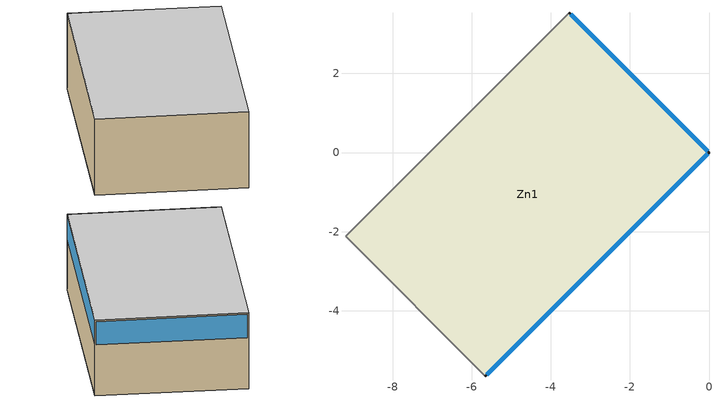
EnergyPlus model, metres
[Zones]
Zn1
 floor adiabatic (Slab): -9.19,-2.12 -3.54,3.54 0,0 -5.66,-5.66 z13.5
 wall outside (Wall): -5.66,-5.66 0,0 -3.54,3.54 z13.5:16.2
 wall adiabatic (Wall): -3.54,3.54 -9.19,-2.12 -5.66,-5.66 z13.5:16.2
 window (Window): -5.62,-5.62 -0.04,-0.04 z15.33:16.15; -0.04,0.04 -3.5,3.5 z15.32:16.15
 ceiling adiabatic (Slab): -5.66,-5.66 0,0 -3.54,3.54 -9.19,-2.12 z16.2
[Building]
MM_split_NVtemperature: North Axis {deg}=0; Terrain=City; Loads Convergence Tolerance Value=0.04; Temperature Convergence Tolerance Value {deltaC}=0.4; Solar Distribution=FullInteriorAndExterior; Maximum Number of Warmup Days=25
[Site:Location]
Sao Paulo_SP_BRA Design_Conditions: Latitude {deg}=-23.85; Longitude {deg}=-46.64; Time Zone {hr}=-3; Elevation {m}=792
[SizingPeriod:DesignDay] Day of Month=21; Dry-Bulb Temperature Range Modifier Type=DefaultMultipliers; Barometric Pressure {Pa}=92040; Rain Indicator=No; Snow Indicator=No; Daylight Saving Time Indicator=No; Solar Model Indicator=ASHRAEClearSky
Name | Month | Day Type | Maximum Dry-Bulb Temperature {C} | Daily Dry-Bulb Temperature Range {deltaC} | Humidity Condition Type | Wetbulb or DewPoint at Maximum Dry-Bulb {C} | Wind Speed {m/s} | Wind Direction {deg} | Sky Clearness
Sao Paulo Aeroporto Ann Clg 1% Condns WB=>MDB | 2 | SummerDesignDay | 27.1 | 8.3 | Wetbulb | 22.6 | 3.4 | 330 | 1
Sao Paulo Aeroporto Ann Htg 99.6% Condns DB | 7 | WinterDesignDay | 8.8 | 0 | DewPoint | 3.9 | 2.3 | 160 | 0
Sao Paulo Aeroporto Ann Clg 1% Condns DB=>MWB | 2 | SummerDesignDay | 31 | 8.3 | Wetbulb | 20.4 | 3.4 | 330 | 1
[Material] Roughness=MediumRough; Specific Heat {J/kg-K}=1000; Thermal Absorptance=0.9; Solar Absorptance=0.5; Visible Absorptance=0.5
Name | Thickness {m} | Conductivity {W/m-K} | Density {kg/m3}
eW_HC | 0.05 | 5 | 100
concrete slab 10cm | 0.1 | 1.75 | 2300
[Material:NoMass]
eW_U: Roughness=MediumRough; Thermal Resistance {m2-K/W}=0.19395; Thermal Absorptance=0.9; Solar Absorptance=0.5; Visible Absorptance=0.5
[WindowMaterial:SimpleGlazingSystem]
glazing: U-Factor {W/m2-K}=5.67; Solar Heat Gain Coefficient=0.87; Visible Transmittance=0.87
[Construction]
Slab: concrete slab 10cm
Window: glazing
Wall: eW_HC, eW_U, eW_HC
[Zone]
Zn1: Multiplier=1
[People]
Occupancy: Zone or ZoneList=Zn1; Number of People Schedule=Sch_Ocup; Number of People Calculation Method=People/Area; People per Zone Floor Area {person/m2}=0.14; Fraction Radiant=0.3; Sensible Heat Fraction=autocalculate; Activity Level Schedule=sch_acticity; Carbon Dioxide Generation Rate {m3/s-W}=3.82e-08; Enable ASHRAE 55 Comfort Warnings=Yes; Mean Radiant Temperature Calculation Type=ZoneAveraged; Work Efficiency Schedule=sch_0; Clothing Insulation Calculation Method=ClothingInsulationSchedule; Clothing Insulation Schedule=sch_clo; Air Velocity Schedule=sch_airvelocity; Thermal Comfort Model 1 Type=AdaptiveASH55
[Lights]
Lights: Zone or ZoneList=Zn1; Schedule=Sch_light_equip; Design Level Calculation Method=Watts/Area; Watts per Zone Floor Area {W/m2}=12.6; Return Air Fraction=0.31; Fraction Radiant=0.22; Fraction Visible=0.2; Fraction Replaceable=1; Return Air Fraction Calculated from Plenum Temperature=No
[ElectricEquipment]
Equipment: Zone or ZoneList=Zn1; Schedule=Sch_light_equip; Design Level Calculation Method=Watts/Area; Watts per Zone Floor Area {W/m2}=10.7; Fraction Latent=0; Fraction Radiant=0.5; Fraction Lost=0
[HVACTemplate:Thermostat]
Thermostat: Constant Heating Setpoint {C}=20; Constant Cooling Setpoint {C}=25
[HVACTemplate:Zone:Unitary]
Zn1: Template Unitary System=ZN1_HVAC; Template Thermostat=Thermostat; Supply Air Maximum Flow Rate {m3/s}=autosize; Outdoor Air Method=Flow/Zone; Outdoor Air Flow Rate per Zone {m3/s}=0.026; Baseboard Heating Type=None; Baseboard Heating Capacity {W}=autosize; Zone Cooling Design Supply Air Temperature Input Method=SystemSupplyAirTemperature; Zone Cooling Design Supply Air Temperature {C}=14; Zone Cooling Design Supply Air Temperature Difference {deltaC}=11; Zone Heating Design Supply Air Temperature Input Method=SystemSupplyAirTemperature; Zone Heating Design Supply Air Temperature {C}=31; Zone Heating Design Supply Air Temperature Difference {deltaC}=11
[HVACTemplate:System:Unitary]
ZN1_HVAC: System Availability Schedule=Sch_MM; Control Zone or Thermostat Location=Zn1; Supply Fan Maximum Flow Rate {m3/s}=autosize; Supply Fan Total Efficiency=0.3; Supply Fan Delta Pressure {Pa}=100; Supply Fan Motor Efficiency=0.8; Supply Fan Motor in Air Stream Fraction=1; Cooling Coil Type=SingleSpeedDX; Cooling Design Supply Air Temperature {C}=14; Cooling Coil Gross Rated Total Capacity {W}=autosize; Cooling Coil Gross Rated Sensible Heat Ratio=autosize; Cooling Coil Gross Rated COP {W/W}=3.24; Heating Coil Type=Electric; Heating Design Supply Air Temperature {C}=50; Heating Coil Capacity {W}=autosize; Gas Heating Coil Efficiency=0.8; Maximum Outdoor Air Flow Rate {m3/s}=autosize; Minimum Outdoor Air Flow Rate {m3/s}=autosize; Economizer Type=NoEconomizer; Economizer Lockout=NoLockout; Supply Fan Placement=BlowThrough; Night Cycle Control=StayOff; Heat Recovery Type=None; Sensible Heat Recovery Effectiveness=0.7; Latent Heat Recovery Effectiveness=0.65; Dehumidification Control Type=None; Dehumidification Setpoint {percent}=60; Humidifier Type=None; Humidifier Rated Capacity {m3/s}=0.000001; Humidifier Rated Electric Power {W}=autosize; Humidifier Setpoint {percent}=30; Return Fan=No; Return Fan Total Efficiency=0.7; Return Fan Delta Pressure {Pa}=500; Return Fan Motor Efficiency=0.9; Return Fan Motor in Air Stream Fraction=1
[AvailabilityManager:HybridVentilation]
Zn1_MM: HVAC Air Loop=ZN1_HVAC; Control Zone=Zn1; Ventilation Control Mode Schedule=Sch_MM; Use Weather File Rain Indicators=No; Maximum Wind Speed {m/s}=40; Minimum Outdoor Temperature {C}=-100; Maximum Outdoor Temperature {C}=100; Minimum Outdoor Enthalpy {J/kg}=0.1; Maximum Outdoor Enthalpy {J/kg}=299999.9; Minimum Outdoor Dewpoint {C}=-100; Maximum Outdoor Dewpoint {C}=100; Minimum Outdoor Ventilation Air Schedule=sch_minoutdoor; AirflowNetwork Control Type Schedule=Sch_MM
[Schedule:Day:Hourly]
sch_dom: 0, 0, 0, 0, 0, 0, 0, 0, 0, 0, 0, 0, 0, 0, 0, 0, 0, 0, 0, 0, 0, 0, 0, 0
sch_util_ILUMEQUIP: 0, 0, 0, 0, 0, 0, 0, 1, 1, 1, 1, 0.8, 1, 1, 1, 1, 1, 1, 0, 0, 0, 0, 0, 0
sch_sab_OCUP: 0, 0, 0, 0, 0, 0, 0, 0.3, 0.3, 0.3, 0.3, 0.3, 0.3, 0, 0, 0, 0, 0, 0, 0, 0, 0, 0, 0
sch_util_MM: 0, 0, 0, 0, 0, 0, 0, 1, 1, 1, 1, 1, 1, 1, 1, 1, 1, 1, 0, 0, 0, 0, 0, 0
sch_sab_MM: 0, 0, 0, 0, 0, 0, 0, 1, 1, 1, 1, 1, 1, 0, 0, 0, 0, 0, 0, 0, 0, 0, 0, 0
sch_sab_ILUMEQUIP: 0, 0, 0, 0, 0, 0, 0.3, 0.3, 0.3, 0.3, 0.3, 0.3, 0, 0, 0, 0, 0, 0, 0, 0, 0, 0, 0
sch_util_OCUP: 0, 0, 0, 0, 0, 0, 0, 1, 1, 1, 1, 0.5, 1, 1, 1, 1, 1, 1, 0, 0, 0, 0, 0, 0
[Schedule:Week:Compact]
Sch_Sem_MM: Weekdays, sch_util_MM, Saturday, sch_sab_MM, Sunday, sch_dom, AllOtherDays, sch_util_MM
Sch_Sem_ILUMEQUIP: Weekdays, sch_util_ILUMEQUIP, Saturday, sch_sab_ILUMEQUIP, Sunday, sch_dom, AllOtherDays, sch_util_ILUMEQUIP
Sch_Sem_Ocup: Weekdays, sch_util_OCUP, Saturday, sch_sab_OCUP, Sunday, sch_dom, AllOtherDays, sch_util_OCUP
[Schedule:Year]
Sch_Ocup: Sch_Sem_Ocup, 1, 1, 12, 31
Sch_light_equip: Sch_Sem_ILUMEQUIP, 1, 1, 12, 31
Sch_MM: Sch_Sem_MM, 1, 1, 12, 31
[Schedule:Compact]
sch_airvelocity: Through: 12/31, for: alldays, Until: 24:00, .2
sch_clo: Through: 12/31, for: alldays, Until: 24:00, .5
sch_minoutdoor: Through: 12/31, for: alldays, Until: 24:00, .01
sch_acticity: Through: 12/31, for: alldays, Until: 24:00, 117
sch_0: Through: 12/31, for: alldays, Until: 24:00, 0
[AirflowNetwork:SimulationControl]
NV: AirflowNetwork Control=MultizoneWithoutDistribution; Wind Pressure Coefficient Type=SurfaceAverageCalculation; Height Selection for Local Wind Pressure Calculation=OpeningHeight; Building Type=HighRise; Maximum Number of Iterations=500; Initialization Type=ZeroNodePressures; Relative Airflow Convergence Tolerance=0.0001; Absolute Airflow Convergence Tolerance {kg/s}=0.000001; Convergence Acceleration Limit=-.5; Azimuth Angle of Long Axis of Building {deg}=0; Ratio of Building Width Along Short Axis to Width Along Long Axis=0.5; Height Dependence of External Node Temperature=No
[AirflowNetwork:MultiZone:Zone]
Zn1: Ventilation Control Mode=ASHRAE55Adaptive; Indoor and Outdoor Temperature Difference Upper Limit for Minimum Venting Open Factor {deltaC}=100; Indoor and Outdoor Enthalpy Difference Upper Limit for Minimum Venting Open Factor {deltaJ/kg}=300000; Venting Availability Schedule=Sch_MM; Single Sided Wind Pressure Coefficient Algorithm=Standard; Facade Width {m}=10
[AirflowNetwork:MultiZone:Surface] Window/Door Opening Factor,  !- Window/Door Opening Factor, or Crack Factor=0.27; Ventilation Control Mode=ASHRAE55Adaptive; Indoor and Outdoor Temperature Difference Upper Limit for Minimum Venting Open Factor {deltaC}=100; Indoor and Outdoor Enthalpy Difference Upper Limit for Minimum Venting Open Factor {deltaJ/kg}=300000; Venting Availability Schedule=Sch_MM
Name | Leakage Component
Zn1_par4_jan | window_depth
Zn1_par1_jan | window_width
[AirflowNetwork:MultiZone:Component:DetailedOpening] Air Mass Flow Coefficient When Opening is Closed {kg/s-m}=0.001; Air Mass Flow Exponent When Opening is Closed=0.65; Type of Rectangular Large Vertical Opening (LVO)=NonPivoted; Number of Sets of Opening Factor Data=2; Opening Factor 1=0; Discharge Coefficient for Opening Factor 1=0.001; Width Factor for Opening Factor 1=0; Height Factor for Opening Factor 1=0; Start Height Factor for Opening Factor 1=0; Opening Factor 2=1; Discharge Coefficient for Opening Factor 2=0.6; Width Factor for Opening Factor 2=1; Height Factor for Opening Factor 2=1; Start Height Factor for Opening Factor 2=0
Name | Extra Crack Length or Height of Pivoting Axis {m}
window_width | 8
window_depth | 14
